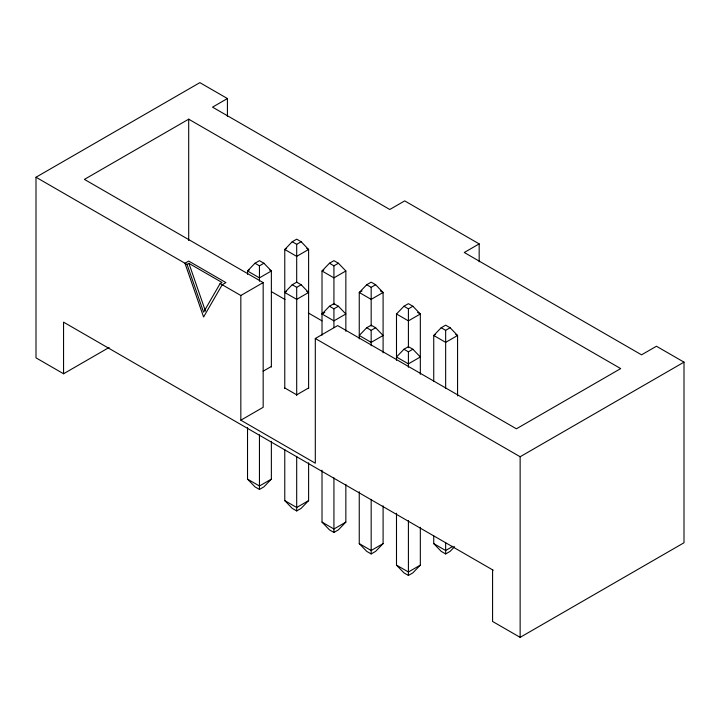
<?xml version="1.0" encoding="UTF-8"?>
<svg xmlns="http://www.w3.org/2000/svg" width="720" height="720" viewBox="0 0 720 720"><rect width="100%" height="100%" fill="white"/><g stroke="black" fill="none" stroke-linecap="round" stroke-linejoin="round"><path stroke-width="1.08" d="M187.047 264.447L188.91 263.367L221.985 282.465L220.122 283.545L203.589 312.192L187.047 264.447L36 177.237L36 357.849L63.558 373.761L109.134 347.454M271.368 367.065L271.368 270.981L263.916 263.241L259.452 260.667L254.979 263.241L247.527 270.981L247.527 274.338M308.61 388.566L308.61 249.48L301.158 241.74L296.694 239.166L292.221 241.74L284.769 249.48L284.769 388.566M284.769 292.482L292.221 284.742L296.694 282.168L301.158 284.742L308.61 292.482L296.694 299.367L284.769 292.482L286.605 291.429M345.852 331.317L345.852 270.981L338.4 263.241L333.927 260.667L329.463 263.241L322.011 270.981L322.011 335.214M322.011 313.983L329.463 306.243L333.927 303.669L338.4 306.243L345.852 313.983L333.927 320.868L322.011 313.983L324.765 312.399M383.094 352.818L383.094 292.482L375.642 284.742L371.169 282.168L366.705 284.742L359.253 292.482L359.253 338.841M366.705 327.744L359.253 335.484L371.169 342.369L383.094 335.484L375.642 327.744L371.169 325.17L366.705 327.744L371.169 330.327L375.642 327.744M396.495 360.342L396.495 313.983L403.947 306.243L408.411 303.669L412.884 306.243L420.327 313.983L420.327 374.319M271.368 441.315L271.368 479.115L263.916 486.855L259.452 489.438L254.979 486.855L247.527 479.115L247.527 427.644M403.947 349.245L396.495 356.985L408.411 363.87L420.327 356.985L412.884 349.245L408.411 346.671L403.947 349.245L408.411 351.828L412.884 349.245M457.569 395.91L457.569 335.484L450.126 327.744L445.653 325.17L441.189 327.744L433.737 335.484L433.737 381.294M308.61 462.816L308.61 500.616L301.158 508.356L296.694 510.939L292.221 508.356L284.769 500.616L284.769 449.478M345.852 484.317L345.852 522.117L338.4 529.857L333.927 532.44L329.463 529.857L322.011 522.117L322.011 470.223M383.094 505.818L383.094 543.618L375.642 551.358L371.169 553.941L366.705 551.358L359.253 543.618L359.253 491.724M420.327 527.319L420.327 565.119L412.884 572.859L408.411 575.442L403.947 572.859L396.495 565.119L396.495 513.225M454.59 546.714L450.126 551.358L445.653 553.941L441.189 551.358L433.737 543.618L433.737 535.842M36 177.237L199.863 82.638L227.421 98.541L227.421 116.496M240.831 420.201L315.306 463.203L315.306 338.499L337.653 325.593L516.411 428.805L620.694 368.595L188.694 119.187L84.411 179.388L263.169 282.591L263.169 407.304L240.831 420.201L240.831 295.497L263.169 282.591M227.421 98.541L212.526 107.145L389.79 209.493L404.694 200.889L479.169 243.891L479.169 261.783M249.363 269.928L247.527 270.981L259.452 277.866L271.368 270.981L269.532 269.928M286.605 248.427L284.769 249.48L296.694 256.365L308.61 249.48L306.774 248.427M254.979 263.241L259.452 265.824L263.916 263.241M292.221 241.74L296.694 244.323L301.158 241.74M323.847 269.928L322.011 270.981L333.927 277.866L345.852 270.981M292.221 284.742L296.694 287.325L301.158 284.742M329.463 263.241L333.927 265.824L338.4 263.241M362.007 290.898L359.253 292.482L371.169 299.367L383.094 292.482L380.34 290.898M329.463 306.243L333.927 308.826L338.4 306.243M366.705 284.742L371.169 287.325L375.642 284.742M479.169 243.891L464.274 252.495L641.547 354.834L656.442 346.239L684 362.151L684 542.763L520.137 637.362L492.579 621.459L492.579 569.853M263.115 371.214L271.368 366.453M403.947 306.243L408.411 308.826L412.884 306.243M308.61 387.954L296.694 394.83L284.769 387.954M435.573 334.431L433.737 335.484L445.653 342.369L457.569 335.484L455.742 334.431M441.189 327.744L445.653 330.327L450.126 327.744M271.368 479.115L259.452 486L247.527 479.115M308.61 500.616L296.694 507.501L284.769 500.616M345.852 522.117L333.927 529.002L322.011 522.117M315.306 338.499L520.137 456.75L684 362.151M383.094 543.618L371.169 550.503L359.253 543.618M420.327 565.119L408.411 572.004L396.495 565.119M452.988 546.264L445.653 550.503L433.737 543.618M417.582 312.399L420.327 313.983L408.411 320.868L396.495 313.983M306.774 291.429L308.61 292.482M271.395 291.645L285.012 299.511M308.367 312.993L321.984 320.85M220.122 283.545L240.831 295.497M493.191 570.204L63.558 322.155L63.558 373.761M188.91 263.367L205.452 311.112M520.137 456.75L520.137 637.362M445.653 330.327L445.653 388.17M445.653 542.718L445.653 553.941M408.411 308.826L408.411 347.679M408.411 351.828L408.411 367.227M408.411 520.533L408.411 575.442M371.169 287.325L371.169 326.178M371.169 330.327L371.169 345.717M371.169 499.356L371.169 553.941M333.927 265.824L333.927 304.677M333.927 308.826L333.927 327.573M333.927 477.855L333.927 532.44M296.694 244.323L296.694 282.06M296.694 287.325L296.694 395.442M296.694 456.354L296.694 510.939M259.452 265.824L259.452 281.214M259.452 434.853L259.452 489.438M188.694 119.187L188.694 240.525M222.21 284.742L203.589 316.998L184.968 263.241L188.694 261.09L225.927 282.591L222.21 284.742"/></g></svg>
